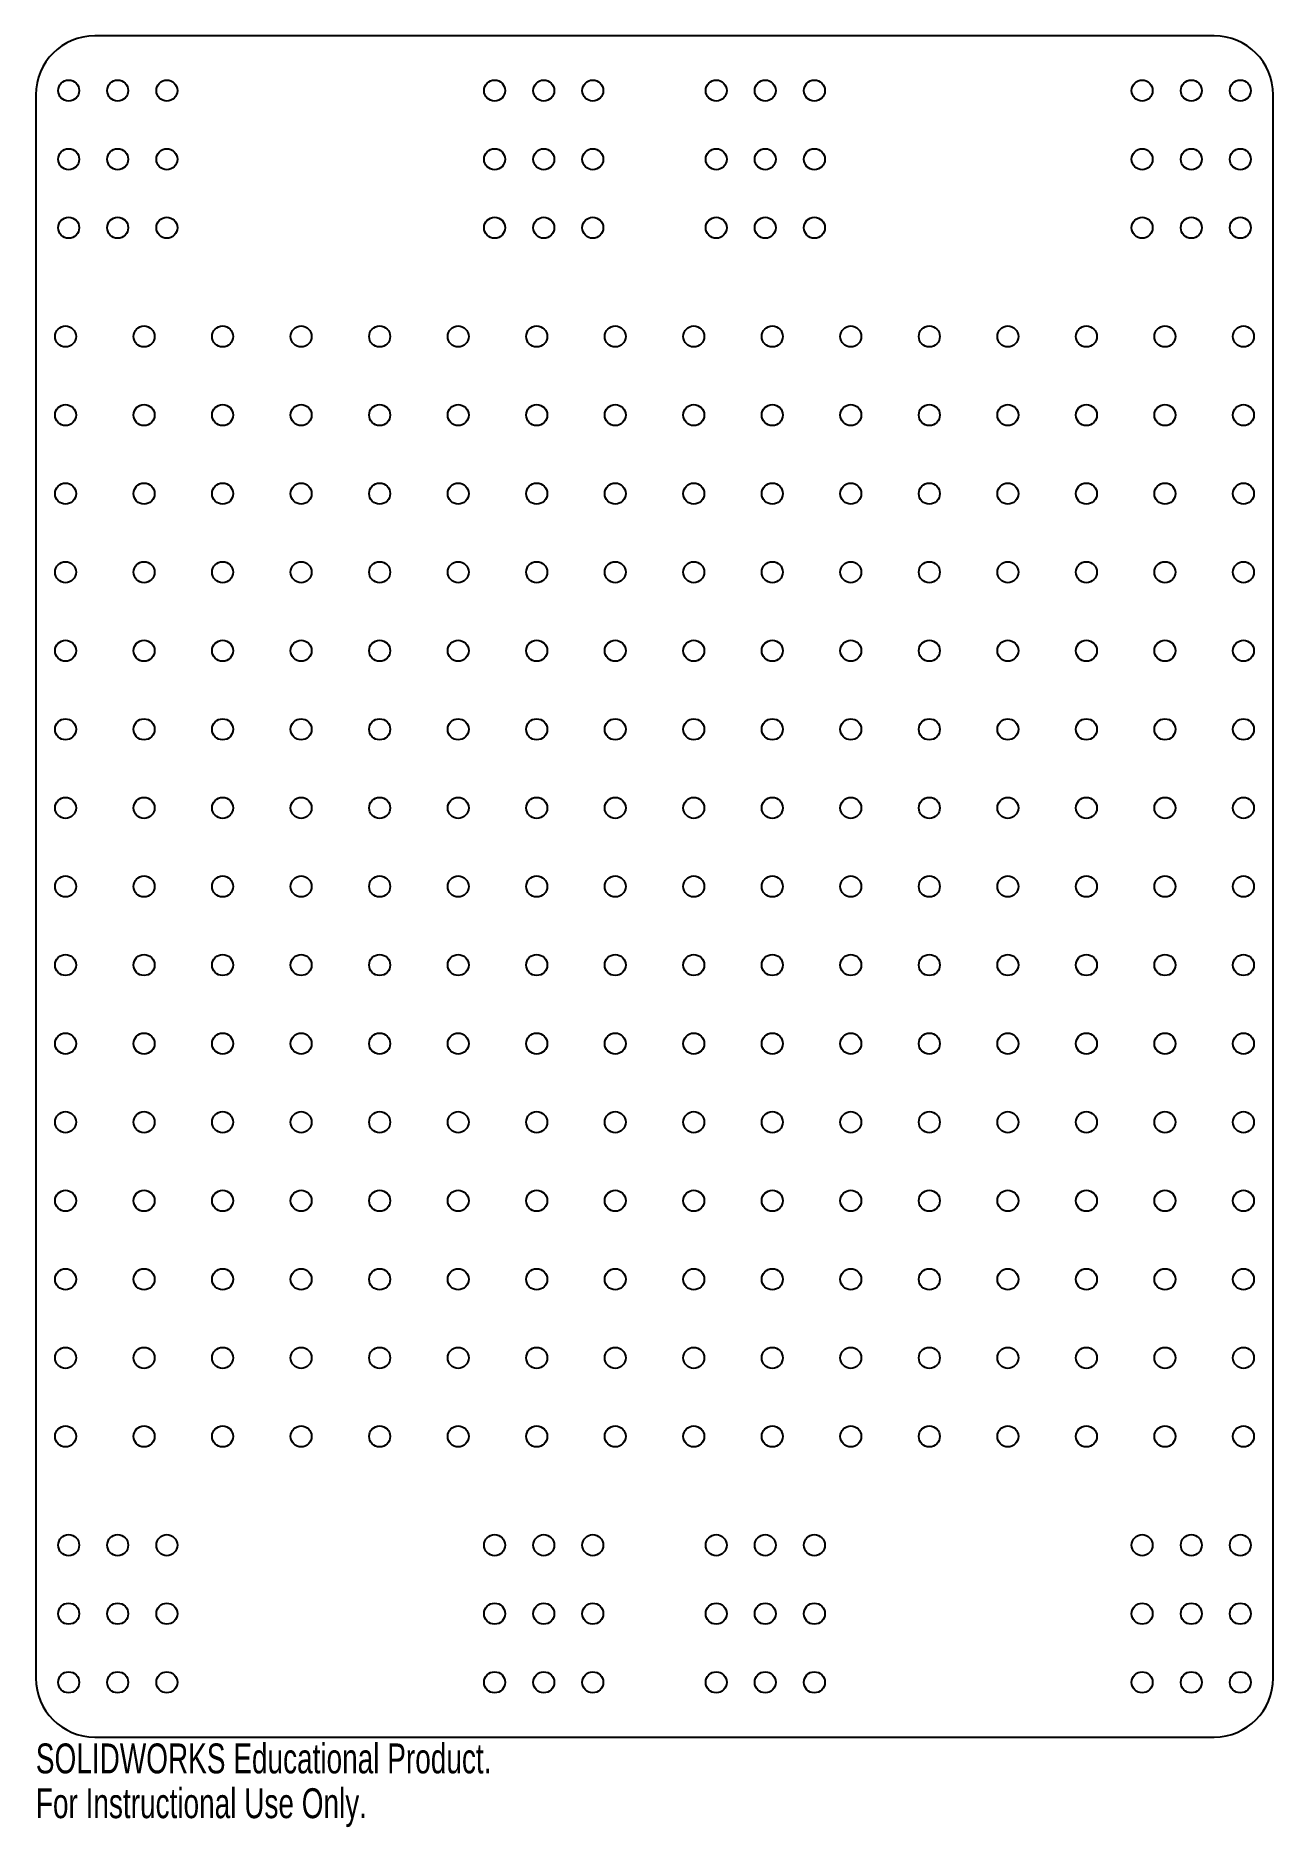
# Model space of a CAD drawing. Header units: inches. Extents: x -3.9 to 3.9, y -6 to 5.4.
import ezdxf

# ---------------------------------------------------------------- set-up
doc = ezdxf.new("R2010")
doc.units = ezdxf.units.IN
doc.header["$MEASUREMENT"] = 0
doc.styles.add('SLDTEXTSTYLE0', font='TXT', dxfattribs={"width": 0.7})

msp = doc.modelspace()

# ---------------------------------------------------------------- linework, layer by layer
at = {"color": 7, "linetype": 'Continuous', "lineweight": 25}
for p, q in [((3.564, 5.413), (-3.564, 5.413)), ((-3.939, 5.038), (-3.939, -5.038)), ((3.939, -5.038), (3.939, 5.038)), ((-3.564, -5.413), (3.564, -5.413))]:
    msp.add_line(p, q, dxfattribs=at)
for centre in [(-3.73, 5.065), (-3.418, 5.065), (-3.105, 5.065), (-1.018, 5.065), (-0.705, 5.065), (-0.393, 5.065), (0.393, 5.065), (0.705, 5.065), (1.018, 5.065), (3.105, 5.065), (3.418, 5.065), (3.73, 5.065), (-3.73, 4.628), (-3.418, 4.628), (-3.105, 4.628), (-1.018, 4.628), (-0.705, 4.628), (-0.393, 4.628), (0.393, 4.628), (0.705, 4.628), (1.018, 4.628), (3.105, 4.628), (3.418, 4.628), (3.73, 4.628), (-3.73, 4.192), (-3.418, 4.192), (-3.105, 4.192), (-1.018, 4.192), (-0.705, 4.192), (-0.393, 4.192), (0.393, 4.192), (0.705, 4.192), (1.018, 4.192), (3.105, 4.192), (3.418, 4.192), (3.73, 4.192), (-3.75, 3.5), (-3.25, 3.5), (-2.75, 3.5), (-2.25, 3.5), (-1.75, 3.5), (-1.25, 3.5), (-0.75, 3.5), (-0.25, 3.5), (0.25, 3.5), (0.75, 3.5), (1.25, 3.5), (1.75, 3.5), (2.25, 3.5), (2.75, 3.5), (3.25, 3.5), (3.75, 3.5), (-3.75, 3), (-3.25, 3), (-2.75, 3), (-2.25, 3), (-1.75, 3), (-1.25, 3), (-0.75, 3), (-0.25, 3), (0.25, 3), (0.75, 3), (1.25, 3), (1.75, 3), (2.25, 3), (2.75, 3), (3.25, 3), (3.75, 3), (-3.75, 2.5), (-3.25, 2.5), (-2.75, 2.5), (-2.25, 2.5), (-1.75, 2.5), (-1.25, 2.5), (-0.75, 2.5), (-0.25, 2.5), (0.25, 2.5), (0.75, 2.5), (1.25, 2.5), (1.75, 2.5), (2.25, 2.5), (2.75, 2.5), (3.25, 2.5), (3.75, 2.5), (-3.75, 2), (-3.25, 2), (-2.75, 2), (-2.25, 2), (-1.75, 2), (-1.25, 2), (-0.75, 2), (-0.25, 2), (0.25, 2), (0.75, 2), (1.25, 2), (1.75, 2), (2.25, 2), (2.75, 2), (3.25, 2), (3.75, 2), (-3.75, 1.5), (-3.25, 1.5), (-2.75, 1.5), (-2.25, 1.5), (-1.75, 1.5), (-1.25, 1.5), (-0.75, 1.5), (-0.25, 1.5), (0.25, 1.5), (0.75, 1.5), (1.25, 1.5), (1.75, 1.5), (2.25, 1.5), (2.75, 1.5), (3.25, 1.5), (3.75, 1.5), (-3.75, 1), (-3.25, 1), (-2.75, 1), (-2.25, 1), (-1.75, 1), (-1.25, 1), (-0.75, 1), (-0.25, 1), (0.25, 1), (0.75, 1), (1.25, 1), (1.75, 1), (2.25, 1), (2.75, 1), (3.25, 1), (3.75, 1), (-3.75, 0.5), (-3.25, 0.5), (-2.75, 0.5), (-2.25, 0.5), (-1.75, 0.5), (-1.25, 0.5), (-0.75, 0.5), (-0.25, 0.5), (0.25, 0.5), (0.75, 0.5), (1.25, 0.5), (1.75, 0.5), (2.25, 0.5), (2.75, 0.5), (3.25, 0.5), (3.75, 0.5), (-3.75, 0), (-3.25, 0), (-2.75, 0), (-2.25, 0), (-1.75, 0), (-1.25, 0), (-0.75, 0), (-0.25, 0), (0.25, 0), (0.75, 0), (1.25, 0), (1.75, 0), (2.25, 0), (2.75, 0), (3.25, 0), (3.75, 0), (-3.75, -0.5), (-3.25, -0.5), (-2.75, -0.5), (-2.25, -0.5), (-1.75, -0.5), (-1.25, -0.5), (-0.75, -0.5), (-0.25, -0.5), (0.25, -0.5), (0.75, -0.5), (1.25, -0.5), (1.75, -0.5), (2.25, -0.5), (2.75, -0.5), (3.25, -0.5), (3.75, -0.5), (-3.75, -1), (-3.25, -1), (-2.75, -1), (-2.25, -1), (-1.75, -1), (-1.25, -1), (-0.75, -1), (-0.25, -1), (0.25, -1), (0.75, -1), (1.25, -1), (1.75, -1), (2.25, -1), (2.75, -1), (3.25, -1), (3.75, -1), (-3.75, -1.5), (-3.25, -1.5), (-2.75, -1.5), (-2.25, -1.5), (-1.75, -1.5), (-1.25, -1.5), (-0.75, -1.5), (-0.25, -1.5), (0.25, -1.5), (0.75, -1.5), (1.25, -1.5), (1.75, -1.5), (2.25, -1.5), (2.75, -1.5), (3.25, -1.5), (3.75, -1.5), (-3.75, -2), (-3.25, -2), (-2.75, -2), (-2.25, -2), (-1.75, -2), (-1.25, -2), (-0.75, -2), (-0.25, -2), (0.25, -2), (0.75, -2), (1.25, -2), (1.75, -2), (2.25, -2), (2.75, -2), (3.25, -2), (3.75, -2), (-3.75, -2.5), (-3.25, -2.5), (-2.75, -2.5), (-2.25, -2.5), (-1.75, -2.5), (-1.25, -2.5), (-0.75, -2.5), (-0.25, -2.5), (0.25, -2.5), (0.75, -2.5), (1.25, -2.5), (1.75, -2.5), (2.25, -2.5), (2.75, -2.5), (3.25, -2.5), (3.75, -2.5), (-3.75, -3), (-3.25, -3), (-2.75, -3), (-2.25, -3), (-1.75, -3), (-1.25, -3), (-0.75, -3), (-0.25, -3), (0.25, -3), (0.75, -3), (1.25, -3), (1.75, -3), (2.25, -3), (2.75, -3), (3.25, -3), (3.75, -3), (-3.75, -3.5), (-3.25, -3.5), (-2.75, -3.5), (-2.25, -3.5), (-1.75, -3.5), (-1.25, -3.5), (-0.75, -3.5), (-0.25, -3.5), (0.25, -3.5), (0.75, -3.5), (1.25, -3.5), (1.75, -3.5), (2.25, -3.5), (2.75, -3.5), (3.25, -3.5), (3.75, -3.5), (-3.73, -4.192), (-3.418, -4.192), (-3.105, -4.192), (-1.018, -4.192), (-0.705, -4.192), (-0.393, -4.192), (0.393, -4.192), (0.705, -4.192), (1.018, -4.192), (3.105, -4.192), (3.418, -4.192), (3.73, -4.192), (-3.73, -4.628), (-3.418, -4.628), (-3.105, -4.628), (-1.018, -4.628), (-0.705, -4.628), (-0.393, -4.628), (0.393, -4.628), (0.705, -4.628), (1.018, -4.628), (3.105, -4.628), (3.418, -4.628), (3.73, -4.628), (-3.73, -5.065), (-3.418, -5.065), (-3.105, -5.065), (-1.018, -5.065), (-0.705, -5.065), (-0.393, -5.065), (0.393, -5.065), (0.705, -5.065), (1.018, -5.065), (3.105, -5.065), (3.418, -5.065), (3.73, -5.065)]:
    msp.add_circle(centre, 0.0669, dxfattribs=at)
for centre, start, end in [((-3.564, 5.038), 90, 180), ((3.564, 5.038), 0, 90), ((-3.564, -5.038), 180, 270), ((3.564, -5.038), 270, 0)]:
    msp.add_arc(centre, 0.375, start, end, dxfattribs=at)

# ---------------------------------------------------------------- texts
at = {"color": 7, "linetype": 'Continuous', "char_height": 0.1903, "attachment_point": 1, "style": 'SLDTEXTSTYLE0'}
for s, insert in [('SOLIDWORKS Educational Product.', (-3.939, -5.454)), ('For Instructional Use Only.', (-3.939, -5.739))]:
    msp.add_mtext(s, dxfattribs=dict(at, insert=insert))

doc.saveas('drawing.dxf')
